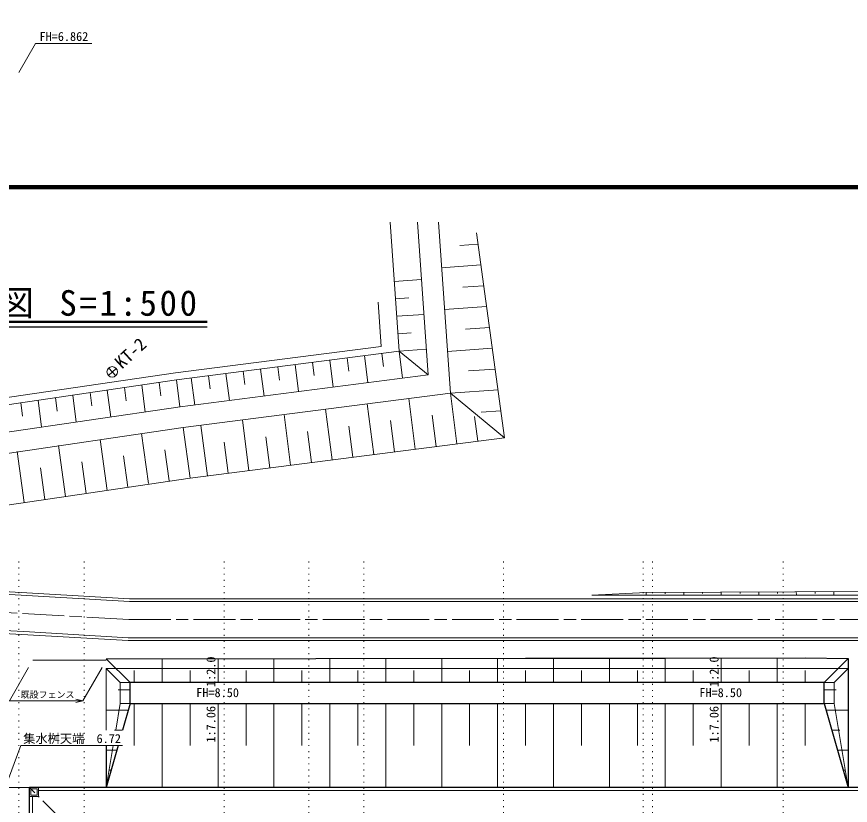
# Model space of a CAD drawing. Units: millimetres, scale not verified. Extents: x -199250 to 201250, y -138500 to 162913.
# Drawn here: x 6482 to 125782, y 50089 to 162913 of the extents above; entities that cross this region are included whole.
import ezdxf
from ezdxf.enums import TextEntityAlignment as Align

# ---------------------------------------------------------------- set-up
doc = ezdxf.new("R2010")
doc.units = ezdxf.units.MM
doc.header["$LTSCALE"] = 500
for name, pattern in [('CHAIN', [18.5, 12, -1.5, 3.5, -1.5]), ('DASHED_DOTTED', [9.25, 6, -1.5, 0.25, -1.5]), ('DOTTED', [1.75, 0.25, -1.5])]:
    doc.linetypes.add(name, pattern=pattern)
for name, color, linetype, lineweight in [('0-1_S-SUV', 7, 'Continuous', 13), ('0-4_現況図（想定）', 8, 'Continuous', 13), ('0-A_計画', 7, 'Continuous', 18), ('0-B_二次掘削', 7, 'Continuous', 13), ('0-C_ｸﾞﾗﾝﾄﾞ高さ勾配', 5, 'Continuous', 13), ('0-D_法形状', 7, 'Continuous', 25), ('0-E_法マ－ク', 7, 'Continuous', 18)]:
    doc.layers.add(name, color=color, linetype=linetype, lineweight=lineweight)
doc.layers.add('0-6_計画平面タイトル', color=7, linetype='Continuous')
doc.styles.add('ＭＳ ゴシック', font='')
doc.styles.get('ＭＳ ゴシック').set_extended_font_data('MS Gothic')

# ---------------------------------------------------------------- blocks, each defined once
blk = doc.blocks.new('open_arrow')
at = {"color": 0, "linetype": 'Continuous', "lineweight": -2}
blk.add_lwpolyline([(7.5, 1.25), (0, 0), (7.5, -1.25)], dxfattribs=at)
blk = doc.blocks.new('DIMENSION_003_')
at = {"layer": '0-C_ｸﾞﾗﾝﾄﾞ高さ勾配', "color": 7, "lineweight": 18}
blk.add_line((30114285322, 20368607065), (30114285370, 20368607054), dxfattribs=at)
at = {"layer": '0-C_ｸﾞﾗﾝﾄﾞ高さ勾配', "color": 7, "xscale": 100, "yscale": 100, "rotation": 167}
blk.add_blockref('open_arrow', (30114285322, 20368607065), dxfattribs=at)
blk = doc.blocks.new('-009-DIMENSION_003_')
at = {"layer": '0-C_ｸﾞﾗﾝﾄﾞ高さ勾配', "color": 7, "lineweight": 18}
blk.add_line((30114285322, 20368607065), (30114285370, 20368607054), dxfattribs=at)
at = {"layer": '0-C_ｸﾞﾗﾝﾄﾞ高さ勾配'}
blk.add_blockref('DIMENSION_003_', (0, 0), dxfattribs=at)
blk = doc.blocks.new('-010--007-DIMENSION_004_')
at = {"layer": '0-C_ｸﾞﾗﾝﾄﾞ高さ勾配', "color": 7}
blk.add_lwpolyline([(30114285322, 20368607065), (30116599069, 20368071323), (30117775170, 20364215579)], dxfattribs=at)
at = {"layer": '0-C_ｸﾞﾗﾝﾄﾞ高さ勾配'}
blk.add_blockref('-009-DIMENSION_003_', (0, 0), dxfattribs=at)
at = {"layer": '0-C_ｸﾞﾗﾝﾄﾞ高さ勾配', "color": 7, "style": 'ＭＳ ゴシック'}
blk.add_text('FH=6.862', height=641500, rotation=286.963, dxfattribs=at).set_placement((30116681089, 20367802428), align=Align.BOTTOM_LEFT)

msp = doc.modelspace()

# ---------------------------------------------------------------- linework, layer by layer
at = {"layer": '0-1_S-SUV', "lineweight": 50}
msp.add_line((-31294.5, 119263.5), (33750, 119263.5), dxfattribs=at)
at = {"layer": '0-1_S-SUV', "lineweight": 25}
msp.add_line((-31294.5, 118545.5), (33750, 118545.5), dxfattribs=at)
at = {"layer": '0-1_S-SUV', "lineweight": 140}
msp.add_lwpolyline([(-199250, -138500), (-199250, 138500), (201250, 138500), (201250, -138500)], close=True, dxfattribs=at)
at = {"layer": '0-4_現況図（想定）'}
for p, q in [((61214.2, 115056.5), (59931.1, 133500)), ((65360.1, 111658.3), (63840.5, 133500)), ((76309.4, 102683.4), (72266.5, 131977.3)), ((69897.4, 130188.8), (72488.5, 130369.1)), ((67299.9, 127000.8), (72899.6, 127390.4)), ((60520.2, 125032.4), (64410.8, 125303.1)), ((70313.9, 124203.3), (73310.7, 124411.8)), ((58660.9, 115735.9), (58220.5, 122067)), ((60693.7, 122538.4), (62599.7, 122671)), ((67716.4, 121015.3), (73721.7, 121433.1)), ((60867.2, 120044.5), (64757.8, 120315.1)), ((70730.3, 118217.7), (74132.8, 118454.5)), ((61040.7, 117550.5), (62946.7, 117683.1)), ((29215.1, 111943.4), (58660.9, 115735.9)), ((29351.4, 110952.7), (61214.2, 115056.5)), ((58734.7, 114737.2), (58978, 112848.5)), ((61214.2, 115056.5), (65104.8, 115327.2)), ((61214.2, 115056.5), (65360.1, 111658.3)), ((61214.2, 115056.5), (61712.4, 111188.5)), ((68132.8, 115029.8), (74543.9, 115475.8)), ((48816.6, 113459.8), (49059.9, 111571.1)), ((51296.2, 113779.1), (51794.4, 109911.1)), ((53775.7, 114098.5), (54018.9, 112209.8)), ((56255.2, 114417.8), (56753.4, 110549.8)), ((20709, 112601.7), (19605.7, 111585.5)), ((19649.3, 112645.3), (20665.5, 111541.9)), ((38898.6, 112182.3), (39141.8, 110293.7)), ((41378.1, 112501.7), (41876.3, 108633.6)), ((43857.6, 112821), (44100.9, 110932.4)), ((46337.1, 113140.4), (46835.3, 109272.4)), ((71146.7, 112232.2), (74955, 112497.1)), ((29215.1, 111943.4), (-4385.3, 107024.6)), ((29351.4, 110952.7), (-4274.5, 106030.2)), ((29835, 107082.8), (29351.4, 110952.7)), ((29883, 107089), (65360.1, 111658.3)), ((31460, 111224.3), (31958.2, 107356.2)), ((33939.5, 111543.6), (34182.8, 109655)), ((36419.1, 111863), (36917.2, 107994.9)), ((21928.9, 109866.1), (22168.4, 107949.4)), ((24886.8, 106357.5), (24403.1, 110228.3)), ((26877.2, 110590.5), (27116.8, 108673.8)), ((14990, 104908.8), (14506.3, 108779.6)), ((16980.5, 109141.8), (17220, 107225)), ((19938.4, 105633.2), (19454.7, 109503.9)), ((68549.2, 109044.2), (75366.1, 109518.5)), ((76309.4, 102683.4), (68549.2, 109044.2)), ((68549.2, 109044.2), (69481.7, 101804)), ((7083.8, 107693.1), (7323.3, 105776.3)), ((10041.7, 104184.5), (9558, 108055.2)), ((12032.1, 108417.4), (12271.6, 106500.7)), ((56647.5, 107511.3), (57580, 100271.1)), ((62598.3, 108277.8), (63530.9, 101037.6)), ((29883, 107089), (-3842.1, 102151.9)), ((50696.7, 106744.9), (51629.2, 99504.7)), ((75777.1, 106539.8), (72972, 106344.7)), ((38795, 105212), (39727.5, 97971.8)), ((44745.8, 105978.4), (45678.3, 98738.3)), ((59980.2, 105120.3), (60555.4, 100654.4)), ((65931.1, 105886.7), (66506.3, 101420.8)), ((72457.1, 102187.3), (72003.3, 105711)), ((30291.9, 104116.8), (-3509.5, 99168.6)), ((31287, 96884.7), (30291.9, 104116.8)), ((32844.1, 104445.6), (33776.6, 97205.4)), ((54029.4, 104353.8), (54604.6, 99887.9)), ((25335.9, 96118.2), (24347.9, 103299)), ((31287, 96884.7), (76309.4, 102683.4)), ((42127.7, 102820.9), (42702.9, 98355)), ((48078.6, 103587.4), (48653.7, 99121.5)), ((13476.1, 94277.3), (12474, 101560.8)), ((19413.1, 95146.5), (18411, 102429.9)), ((36176.9, 102054.5), (36752.1, 97588.6)), ((7539.2, 93408.2), (6537.1, 100691.7)), ((27696.8, 100969.1), (28311.4, 96501.5)), ((15822.9, 99230.9), (16444.6, 94711.9)), ((21759.8, 100100), (22381.5, 95581)), ((9885.9, 98361.7), (10507.7, 93842.8)), ((31287, 96884.7), (-2700.3, 91909.3)), ((-109546.8, 86895.9), (22608, 79231.7)), ((-60656.8, 84481.3), (22620.2, 79651.7)), ((8331.3, 74891), (-109386.3, 81718)), ((22446.3, 73651.7), (-109373.3, 81296.5)), ((88795.2, 80151.4), (134159.9, 80151.2)), ((134908.3, 80710.3), (96582.5, 80553.4)), ((99266.6, 80564.3), (99267.5, 80357.8)), ((101950.7, 80575.3), (101952.5, 80151.3)), ((104634.8, 80586.3), (104635.7, 80368.8)), ((107318.9, 80597.3), (107320.8, 80151.3)), ((110003, 80608.3), (110004, 80379.8)), ((112687.1, 80619.3), (112689, 80151.3)), ((115371.2, 80630.3), (115372.2, 80390.8)), ((118055.3, 80641.3), (118057.3, 80151.3)), ((120739.4, 80652.3), (120740.4, 80401.8)), ((123423.5, 80663.2), (123425.6, 80151.2)), ((22608, 79231.7), (134159.9, 79231.2)), ((22620.2, 79651.7), (134159.9, 79651.2)), ((22458.5, 74071.7), (8331.3, 74891)), ((140957, 74071.2), (22458.5, 74071.7)), ((140957, 73651.2), (22446.3, 73651.7)), ((19306.9, 60848.8), (19307, 69651.7)), ((123457, 67651.2), (125457, 69651.2)), ((125456.9, 52651.2), (125457, 69651.2)), ((21307, 64651.7), (21307, 67651.7)), ((123457, 67651.2), (21307, 67651.7)), ((123457, 67651.2), (123457, 64651.2)), ((21307, 64651.7), (20673.1, 60848.8)), ((123457, 64651.2), (21307, 64651.7)), ((123457, 64651.2), (125456.9, 52651.2)), ((20309.7, 58668.1), (19306.9, 52651.7)), ((19306.9, 52651.7), (19306.9, 58668.1)), ((-123843.1, 52652.3), (125456.9, 52651.2))]:
    msp.add_line(p, q, dxfattribs=at)
at = {"layer": '0-4_現況図（想定）', "linetype": 'CHAIN'}
for q in [(-109466.6, 84307), (134159.9, 76651.2)]:
    msp.add_line((22533.2, 76651.7), q, dxfattribs=at)
at = {"layer": '0-4_現況図（想定）'}
for points in [[(30291.9, 104116.8), (68549.2, 109044.2), (66847.8, 133500)], [(88795.2, 80151.4), (96582.5, 80553.4), (96584.2, 80151.4)], [(125457, 69651.2), (19307, 69651.7), (21307, 67651.7)]]:
    msp.add_lwpolyline(points, dxfattribs=at)
msp.add_circle((20157.4, 112093.6), 750, dxfattribs=at)
at = {"layer": '0-A_計画'}
for p, q in [((8756.4, -26598.8), (8756.4, 51351.2)), ((9606.4, 52201.2), (136706.5, 52201.2))]:
    msp.add_line(p, q, dxfattribs=at)
for points in [[(8306.4, 52651.2), (9606.4, 52651.2), (9606.4, 51351.2), (8306.4, 51351.2)], [(8506.5, 52451.2), (9406.5, 52451.2), (9406.5, 51551.2), (8506.5, 51551.2)]]:
    msp.add_lwpolyline(points, close=True, dxfattribs=at)
at = {"layer": '0-B_二次掘削', "linetype": 'DOTTED'}
for p, q in [((6806.7, 84963.1), (6806.2, -56680.6)), ((16157, 84963.1), (16156.5, -56680.7)), ((36157, 84963), (36156.5, -56680.7)), ((48306.2, 84963), (48305.6, -56680.8)), ((56157, 84962.9), (56156.5, -56680.8)), ((76157, 84962.9), (76156.5, -56680.9)), ((96157, 84962.8), (96156.5, -56681)), ((97457.8, 84961.9), (97457.2, -56681.9)), ((116157, 84962.7), (116156.5, -56681.1))]:
    msp.add_line(p, q, dxfattribs=at)
at = {"layer": '0-C_ｸﾞﾗﾝﾄﾞ高さ勾配', "color": 7, "lineweight": 9}
for p, q in [((14307, 70871.8), (8807, 70871.8)), ((19307, 70871.8), (14307, 70871.8)), ((8196.9, 69815.1), (5436.5, 65034)), ((18696.9, 69815.1), (15936.5, 65034)), ((15936.5, 65034), (14970.6, 65292.8)), ((15936.5, 65034), (14970.6, 64775.2))]:
    msp.add_line(p, q, dxfattribs=at)
at = {"layer": '0-C_ｸﾞﾗﾝﾄﾞ高さ勾配'}
for p in [(4846, 52573.6), (21618.2, 58668.1)]:
    msp.add_line(p, (7074.2, 58668.1), dxfattribs=at)
at = {"layer": '0-C_ｸﾞﾗﾝﾄﾞ高さ勾配', "color": 7, "lineweight": 9}
msp.add_lwpolyline([(-9063.5, 65034), (1436.5, 65034), (5436.5, 65034), (15936.5, 65034)], dxfattribs=at)
at = {"layer": '0-C_ｸﾞﾗﾝﾄﾞ高さ勾配', "linetype": 'DASHED_DOTTED', "lineweight": 25}
msp.add_lwpolyline([(8306.6, -27347.7), (48306.6, 12652.3), (8306.6, 52652.3)], dxfattribs=at)
at = {"layer": '0-D_法形状'}
for p, q in [((19307, 71036.5), (79307, 71145.4)), ((119307, 71208.3), (125457, 71069.6)), ((125457, 71069.6), (125456.9, 52651.2)), ((22707, 64651.7), (22707, 67651.7)), ((122057, 67651.3), (22707, 67651.7)), ((22707, 64651.7), (21629.4, 60848.7)), ((122057, 64651.3), (125456.9, 52651.2)), ((19306.9, 58668.1), (19306.9, 52651.7)), ((21011.6, 58668.1), (19306.9, 52651.7)), ((8306.5, -27348.8), (8306.6, 52652.3)), ((137456.9, 52651.2), (8306.5, 52651.7))]:
    msp.add_line(p, q, dxfattribs=at)
for points in [[(79307, 71145.4), (99307, 71146.3), (119307, 71208.3)], [(22707, 64651.7), (122057, 64651.3), (122057, 67651.3)]]:
    msp.add_lwpolyline(points, dxfattribs=at)
at = {"layer": '0-E_法マ－ク'}
for p, q in [((22707, 67651.7), (19307, 71036.5)), ((27307, 67651.6), (27307, 71072.9)), ((35307, 67651.6), (35307, 71072.8)), ((43307, 67651.6), (43307, 71080.1)), ((51307, 67651.5), (51307, 71094.6)), ((59307, 67651.5), (59307, 71109.1)), ((67307, 67651.5), (67307, 71123.6)), ((75307, 67651.4), (75307, 71138.2)), ((83307, 67651.4), (83307, 71145.6)), ((91307, 67651.4), (91307, 71146)), ((99307, 67651.3), (99307, 71146.3)), ((107307, 67651.3), (107307, 71171.1)), ((115307, 67651.3), (115307, 71195.9)), ((122057, 67651.3), (125457, 71069.6)), ((23307, 67651.7), (23307, 69362.3)), ((31307, 67651.6), (31307, 69366.3)), ((39307, 67651.6), (39307, 69370.3)), ((47307, 67651.6), (47307, 69374.3)), ((55307, 67651.5), (55307, 69378.3)), ((63307, 67651.5), (63307, 69378.3)), ((71307, 67651.5), (71307, 69378.2)), ((79307, 67651.4), (79307, 69378.2)), ((87307, 67651.4), (87307, 69378.2)), ((95307, 67651.4), (95307, 69378.1)), ((103307, 67651.3), (103307, 69378.1)), ((111307, 67651.3), (111307, 69378.1)), ((119307, 67651.3), (119307, 69378)), ((22707, 66601), (21007, 66601)), ((122057, 66600.6), (123757, 66600.6)), ((23306.9, 58651.7), (23307, 64651.7)), ((27306.9, 52651.6), (27307, 64651.6)), ((31306.9, 58651.6), (31307, 64651.6)), ((35306.9, 52651.6), (35307, 64651.6)), ((39306.9, 58651.6), (39307, 64651.6)), ((43306.9, 52651.6), (43307, 64651.6)), ((47306.9, 58651.6), (47307, 64651.6)), ((51306.9, 52651.5), (51307, 64651.5)), ((55306.9, 58651.5), (55307, 64651.5)), ((59306.9, 52651.5), (59307, 64651.5)), ((63306.9, 58651.5), (63307, 64651.5)), ((67306.9, 52651.5), (67307, 64651.5)), ((71306.9, 58651.5), (71307, 64651.5)), ((75306.9, 52651.4), (75307, 64651.4)), ((79306.9, 58651.4), (79307, 64651.4)), ((83306.9, 52651.4), (83307, 64651.4)), ((87306.9, 58651.4), (87307, 64651.4)), ((91306.9, 52651.4), (91307, 64651.4)), ((95306.9, 58651.4), (95307, 64651.4)), ((99306.9, 52651.3), (99307, 64651.3)), ((103306.9, 58651.3), (103307, 64651.3)), ((107306.9, 52651.3), (107307, 64651.3)), ((111306.9, 58651.3), (111307, 64651.3)), ((115306.9, 52651.3), (115307, 64651.3)), ((119306.9, 58651.3), (119307, 64651.3)), ((22444.4, 63724.9), (19306.9, 63724.9)), ((122319.5, 63724.5), (125456.9, 63724.4)), ((21629.4, 60848.7), (20468.2, 60848.8)), ((123134.4, 60848.3), (124295.7, 60848.3)), ((20814.5, 57972.6), (19306.9, 57972.6)), ((123949.3, 57972.2), (125456.9, 57972.2)), ((19999.6, 55096.5), (19653.3, 55096.5)), ((124764.2, 55096.1), (125110.6, 55096.1))]:
    msp.add_line(p, q, dxfattribs=at)

# ---------------------------------------------------------------- block references
at = {"layer": '0-C_ｸﾞﾗﾝﾄﾞ高さ勾配', "xscale": 0.002, "yscale": 0.002, "rotation": 73.03694}
msp.add_blockref('-010--007-DIMENSION_004_', (21399682.5, -69338557.9), dxfattribs=at)

# ---------------------------------------------------------------- texts
at = {"layer": '0-4_現況図（想定）', "style": 'ＭＳ ゴシック'}
msp.add_text('KT-2', height=1833, rotation=42.647, dxfattribs=at).set_placement((21923.6, 112021), align=Align.BOTTOM_LEFT)
at = {"layer": '0-6_計画平面タイトル', "insert": (-30500, 119724.5), "char_height": 3666, "attachment_point": 7, "style": 'ＭＳ ゴシック'}
msp.add_mtext('\\T1.15;計\\~画\\~平\\~面\\~図\\~S=1:500', dxfattribs=at)
at = {"layer": '0-C_ｸﾞﾗﾝﾄﾞ高さ勾配', "style": 'ＭＳ ゴシック'}
for s, height, p in [('既設フェンス', 916.4, (7055.6, 65181)), ('集水桝天端\u30006.72', 1283, (7415.2, 58613.9))]:
    msp.add_text(s, height=height, dxfattribs=at).set_placement(p, align=Align.BOTTOM_LEFT)
at = {"layer": '0-D_法形状', "style": 'ＭＳ ゴシック'}
for s, p in [('1:2.0', (35306.9, 67021.5)), ('1:2.0', (107306.9, 67021.2)), ('1:7.06', (35307, 59067)), ('1:7.06', (107307, 59067))]:
    msp.add_text(s, height=1283, rotation=90, dxfattribs=at).set_placement(p, align=Align.BOTTOM_LEFT)
for p in [(32180.9, 65183.2), (104180.9, 65182.9)]:
    msp.add_text('FH=8.50', height=1283, dxfattribs=at).set_placement(p, align=Align.BOTTOM_LEFT)

doc.saveas('drawing.dxf')
